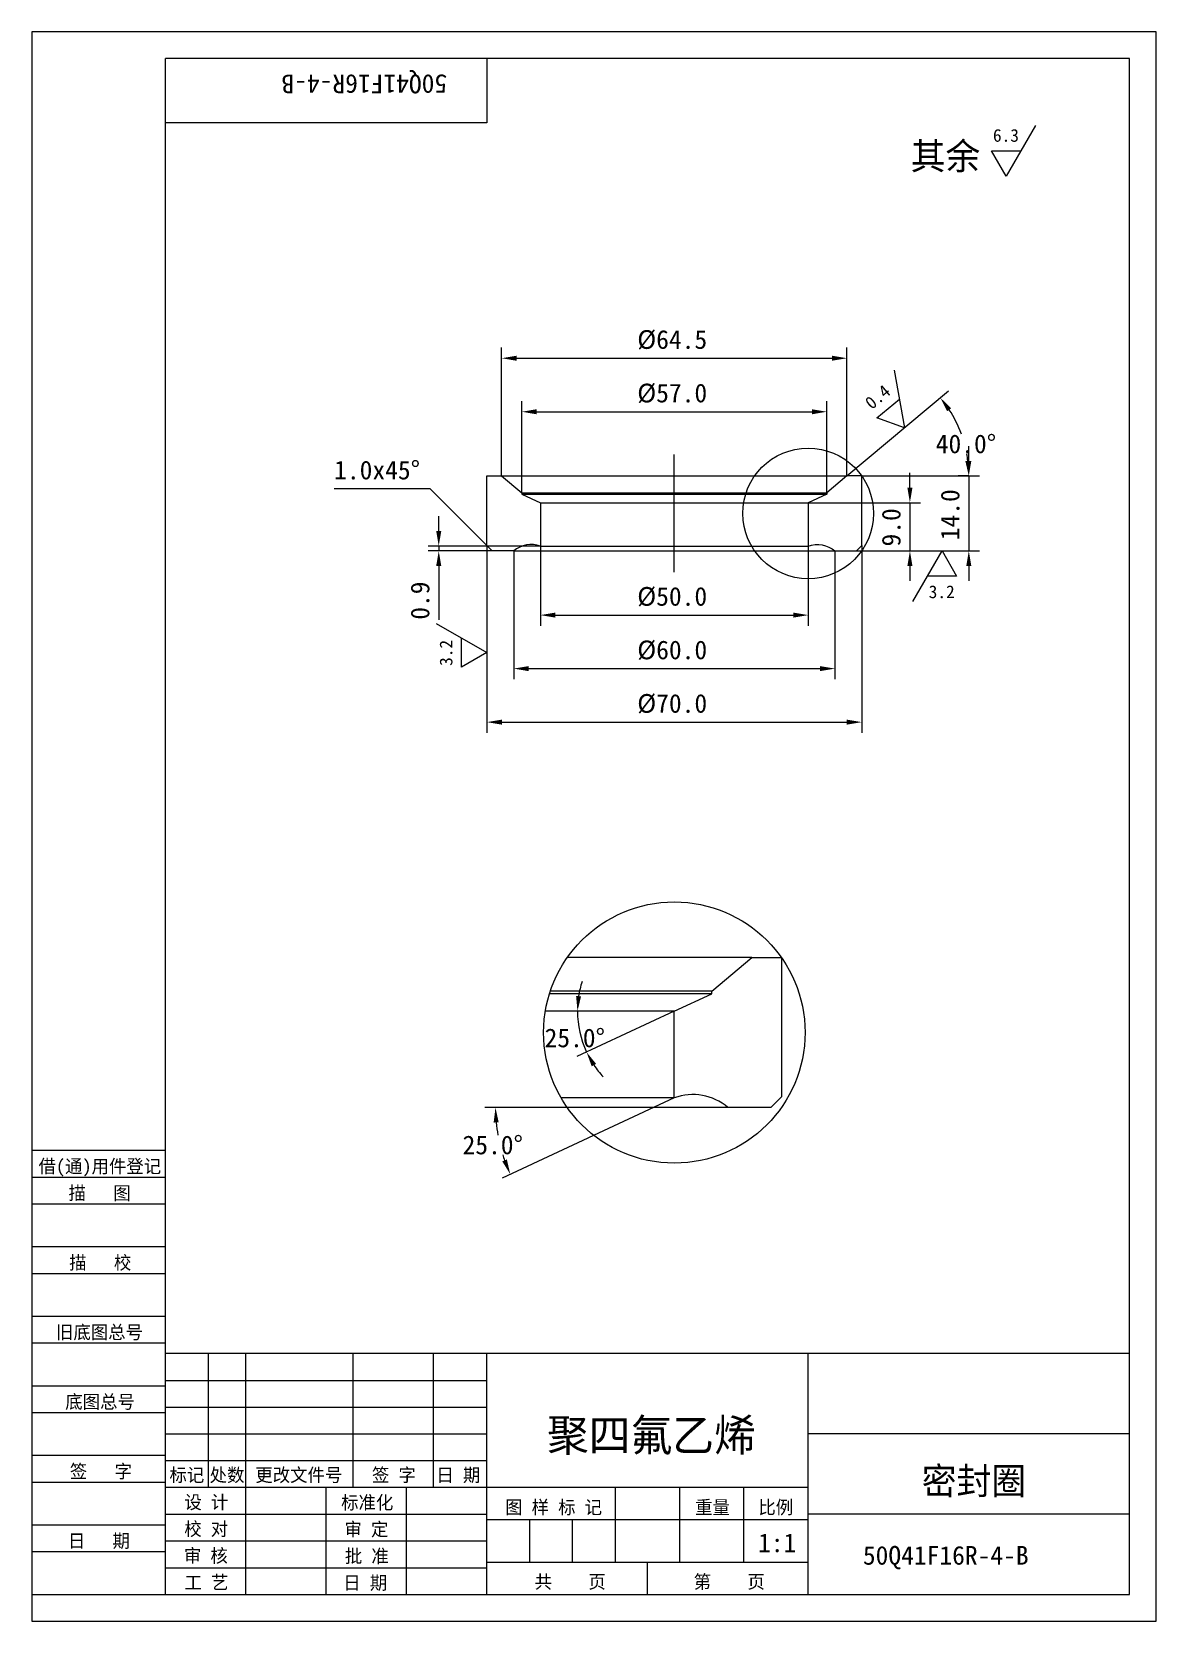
# Model space of a CAD drawing. Header units: metres. Extents: x 0 to 210, y 0 to 297.
import ezdxf

# ---------------------------------------------------------------- set-up
doc = ezdxf.new("R2010")
doc.units = ezdxf.units.M
for name, color, linetype in [('C', 6, 'Continuous'), ('D', 1, 'Continuous'), ('FL', 5, 'Continuous'), ('T', 7, 'Continuous'), ('TL', 4, 'Continuous')]:
    doc.layers.add(name, color=color, linetype=linetype)

# ---------------------------------------------------------------- blocks, each defined once
blk = doc.blocks.new('TUKUN4')
at = {"layer": 'FL'}
for p, q in [((0, 297), (0, 0)), ((210, 297), (0, 297)), ((210, 0), (210, 297)), ((0, 78), (25, 78)), ((0, 70), (25, 70)), ((0, 65), (25, 65)), ((0, 57), (25, 57)), ((0, 52), (25, 52)), ((33, 25), (33, 50)), ((40, 5), (40, 50)), ((60, 25), (60, 50)), ((75, 25), (75, 50)), ((25, 45), (85, 45)), ((0, 44), (25, 44)), ((0, 39), (25, 39)), ((25, 40), (85, 40)), ((25, 35), (85, 35)), ((0, 31), (25, 31)), ((25, 30), (85, 30)), ((0, 26), (25, 26)), ((70, 5), (70, 25)), ((0, 18), (25, 18)), ((25, 20), (85, 20)), ((25, 15), (85, 15)), ((0, 13), (25, 13)), ((25, 10), (85, 10)), ((0, 0), (210, 0))]:
    blk.add_line(p, q, dxfattribs=at)
at = {"layer": 'TL'}
for p, q in [((25, 5), (25, 292)), ((205, 292), (25, 292)), ((85, 292), (85, 280)), ((205, 5), (205, 292)), ((85, 280), (25, 280)), ((0, 88), (25, 88)), ((0, 83), (25, 83)), ((205, 50), (25, 50)), ((85, 5), (85, 50)), ((145, 5), (145, 50)), ((205, 35), (145, 35)), ((145, 25), (25, 25)), ((55, 5), (55, 25)), ((109, 11), (109, 25)), ((121, 11), (121, 25)), ((133, 11), (133, 25)), ((85, 19), (145, 19)), ((93, 11), (93, 19)), ((101, 11), (101, 19)), ((205, 20), (145, 20)), ((145, 11), (85, 11)), ((115, 5), (115, 11)), ((0, 5), (205, 5))]:
    blk.add_line(p, q, dxfattribs=at)
at = {"layer": 'T'}
for s, p in [('借(通)用件登记', (1.26, 83.76)), ('描   图', (6.86, 78.76)), ('描   校', (6.98, 65.76)), ('旧底图总号', (4.52, 52.76)), ('底图总号', (6.25, 39.76)), ('签   字', (7.1, 26.76)), ('标记', (25.71, 26.07)), ('处数', (33.22, 26.07)), ('更改文件号', (41.75, 26.07)), ('签 字', (63.53, 26.07)), ('日 期', (75.57, 26.07)), ('设 计', (28.5, 20.99)), ('标准化', (57.77, 20.93)), ('图 样 标 记', (88.4, 20.04)), ('重量', (123.88, 20.04)), ('比例', (135.7, 20.04)), ('校 对', (28.48, 15.99)), ('审 定', (58.39, 15.93)), ('日   期', (6.72, 13.76)), ('审 核', (28.41, 10.99)), ('批 准', (58.46, 10.93)), ('共    页', (93.91, 6.13)), ('第    页', (123.62, 6.13)), ('工 艺', (28.52, 5.99)), ('日 期', (58.18, 5.93))]:
    blk.add_text(s, height=2.5, dxfattribs=at).set_placement(p)

msp = doc.modelspace()

# ---------------------------------------------------------------- linework, layer by layer
at = {"layer": 'C'}
msp.add_lwpolyline([(120, 196), (120, 218)], dxfattribs=at)
at = {"layer": 'D'}
for p, q in [((187.46, 279.46), (182, 270)), ((182, 270), (179.27, 274.73)), ((179.27, 274.73), (184.73, 274.73)), ((87.75, 214), (87.75, 238)), ((152.25, 214), (152.25, 238)), ((90.55, 236), (149.45, 236)), ((161.08, 233.76), (162.97, 223)), ((152.25, 214), (171.21, 229.91)), ((91.5, 210.85), (91.5, 228)), ((94.3, 226), (145.7, 226)), ((148.5, 210.85), (148.5, 228)), ((157.84, 224.87), (162.03, 228.38)), ((162.97, 223), (157.84, 224.87)), ((175, 216.8), (175, 219.6)), ((155, 214), (175, 214)), ((164, 211.8), (164, 214.6)), ((175, 214), (173, 214)), ((175, 214), (177, 214)), ((175, 214), (175, 200)), ((74.39, 211.61), (56.47, 211.61)), ((85, 201), (74.39, 211.61)), ((74.39, 211.61), (74.39, 211.61)), ((145, 209), (166, 209)), ((164, 209), (164, 200)), ((76, 203.7), (76, 206.5)), ((95, 200.9), (74, 200.9)), ((86, 200), (74, 200)), ((76, 200.9), (76, 200)), ((85, 201), (85, 166)), ((90, 200), (90, 176)), ((95, 200.9), (95, 186)), ((145, 200.9), (145, 186)), ((150, 200), (150, 176)), ((154, 200), (166, 200)), ((154, 200), (177, 200)), ((155, 201), (155, 166)), ((164.54, 190.54), (170, 200)), ((170, 200), (172.73, 195.27)), ((76, 197.2), (76, 194.4)), ((164, 197.2), (164, 194.4)), ((175, 197.2), (175, 194.4)), ((76, 194.4), (76, 187.14)), ((172.73, 195.27), (167.27, 195.27)), ((97.8, 188), (142.2, 188)), ((75.54, 186.46), (85, 181)), ((80.27, 178.27), (80.27, 183.73)), ((85, 181), (80.27, 178.27)), ((92.8, 178), (147.2, 178)), ((87.8, 168), (152.2, 168)), ((120, 114), (101.82, 105.52)), ((100, 96), (84.61, 96)), ((120, 97.8), (87.86, 82.81))]:
    msp.add_line(p, q, dxfattribs=at)
for centre, radius, start, end in [((152.25, 214), 22.75, 20.16, 32.94), ((152.25, 214), 22.75, 7.06, 10.54), ((120, 114), 18.09, 162.25, 171.12), ((120, 114), 18.09, 180, 205), ((120, 114), 18.09, 213.88, 222.75), ((116.14, 96), 29.54, 185.43, 190.06), ((116.14, 96), 29.54, 197.41, 199.57)]:
    msp.add_arc(centre, radius, start, end, dxfattribs=at)
for points in [[(90.55, 236.47), (90.55, 235.53), (87.75, 236)], [(149.45, 236.47), (149.45, 235.53), (152.25, 236)], [(94.3, 226.47), (94.3, 225.53), (91.5, 226)], [(145.7, 226.47), (145.7, 225.53), (148.5, 226)], [(170.97, 226.09), (171.72, 226.65), (169.68, 228.62)], [(175.29, 216.82), (174.36, 216.77), (175, 214)], [(174.53, 216.8), (175.47, 216.8), (175, 214)], [(163.53, 211.8), (164.47, 211.8), (164, 209)], [(75.53, 203.7), (76.47, 203.7), (76, 200.9)], [(75.53, 197.2), (76.47, 197.2), (76, 200)], [(163.53, 197.2), (164.47, 197.2), (164, 200)], [(174.53, 197.2), (175.47, 197.2), (175, 200)], [(97.8, 188.47), (97.8, 187.53), (95, 188)], [(142.2, 188.47), (142.2, 187.53), (145, 188)], [(92.8, 178.47), (92.8, 177.53), (90, 178)], [(147.2, 178.47), (147.2, 177.53), (150, 178)], [(87.8, 168.47), (87.8, 167.53), (85, 168)], [(152.2, 168.47), (152.2, 167.53), (155, 168)], [(102.59, 116.76), (101.66, 116.83), (101.91, 114)], [(104.57, 103.69), (105.39, 104.15), (103.6, 106.35)], [(86.26, 93.18), (87.19, 93.23), (86.6, 96)], [(88.73, 86.28), (87.87, 85.93), (89.36, 83.51)]]:
    msp.add_solid(points, dxfattribs=at)
at = {"layer": 'FL'}
for centre, radius in [((145, 207), 12.21), ((120, 110), 24.41)]:
    msp.add_circle(centre, radius, dxfattribs=at)
at = {"layer": 'TL'}
for points in [[(90, 200), (86, 200), (85, 201), (85, 214), (87.75, 214), (91.5, 210.85), (91.5, 210.63), (95, 209), (95, 200.9, 0.27), (90, 200, 0.27)], [(150, 200), (154, 200), (155, 201), (155, 214), (152.25, 214), (148.5, 210.85), (148.5, 210.63), (145, 209), (145, 200.9, -0.27), (150, 200, -0.27)], [(120, 114), (127, 117.26), (127, 117.71), (134.5, 124), (140, 124), (140, 98), (138, 96), (130, 96, 0.27), (120, 97.8), (120, 114)]]:
    msp.add_lwpolyline(points, format="xyb", dxfattribs=at)
for points in [[(87.75, 214), (152.25, 214)], [(91.5, 210.85), (148.5, 210.85)], [(91.5, 210.63), (148.5, 210.63)], [(95, 209), (145, 209)], [(90, 200), (150, 200)], [(95, 200.9), (145, 200.9)], [(134.5, 124), (100, 124)], [(127, 117.26), (96.69, 117.26)], [(127, 117.71), (96.84, 117.71)], [(120, 114), (95.92, 114)], [(120, 97.8), (98.85, 97.8)], [(130, 96), (100, 96)]]:
    msp.add_lwpolyline(points, dxfattribs=at)

# ---------------------------------------------------------------- block references
at = {"layer": 'D'}
msp.add_blockref('TUKUN4', (0, 0), dxfattribs=at)

# ---------------------------------------------------------------- texts
for s, height, rotation, p in [('50Q41F16R-4-B', 3.5, 180, (77.58, 289)), ('0.4', 2.38, 40, (156.87, 226.3)), ('14.0', 3.5, 90, (173.25, 202)), ('9.0', 3.5, 90, (162.25, 200.83)), ('0.9', 3.5, 90, (74.25, 187.14)), ('3.2', 2.38, 90, (78.55, 178.51))]:
    msp.add_text(s, height=height, rotation=rotation, dxfattribs=at).set_placement(p)
for s, height, p in [('其余', 5, (164.14, 271.27)), ('6.3', 2.38, (179.51, 276.45)), ('%%c64.5', 3.5, (113.08, 237.75)), ('%%c57.0', 3.5, (113.08, 227.75)), ('40.0%%d', 3.5, (168.83, 218.25)), ('1.0x45%%d', 3.5, (56.47, 213.36)), ('%%c50.0', 3.5, (113.08, 189.75)), ('3.2', 2.38, (167.51, 191.17)), ('%%c60.0', 3.5, (113.08, 179.75)), ('%%c70.0', 3.5, (113.08, 169.75)), ('25.0%%d', 3.5, (95.77, 107.25)), ('25.0%%d', 3.5, (80.45, 87.25)), ('聚四氟乙烯', 6, (96.22, 31.77)), ('密封圈', 5, (166.21, 23.71)), ('1:1', 3.5, (135.64, 12.9)), ('50Q41F16R-4-B', 3.5, (155.22, 10.56))]:
    msp.add_text(s, height=height, dxfattribs=at).set_placement(p)

doc.saveas('drawing.dxf')
